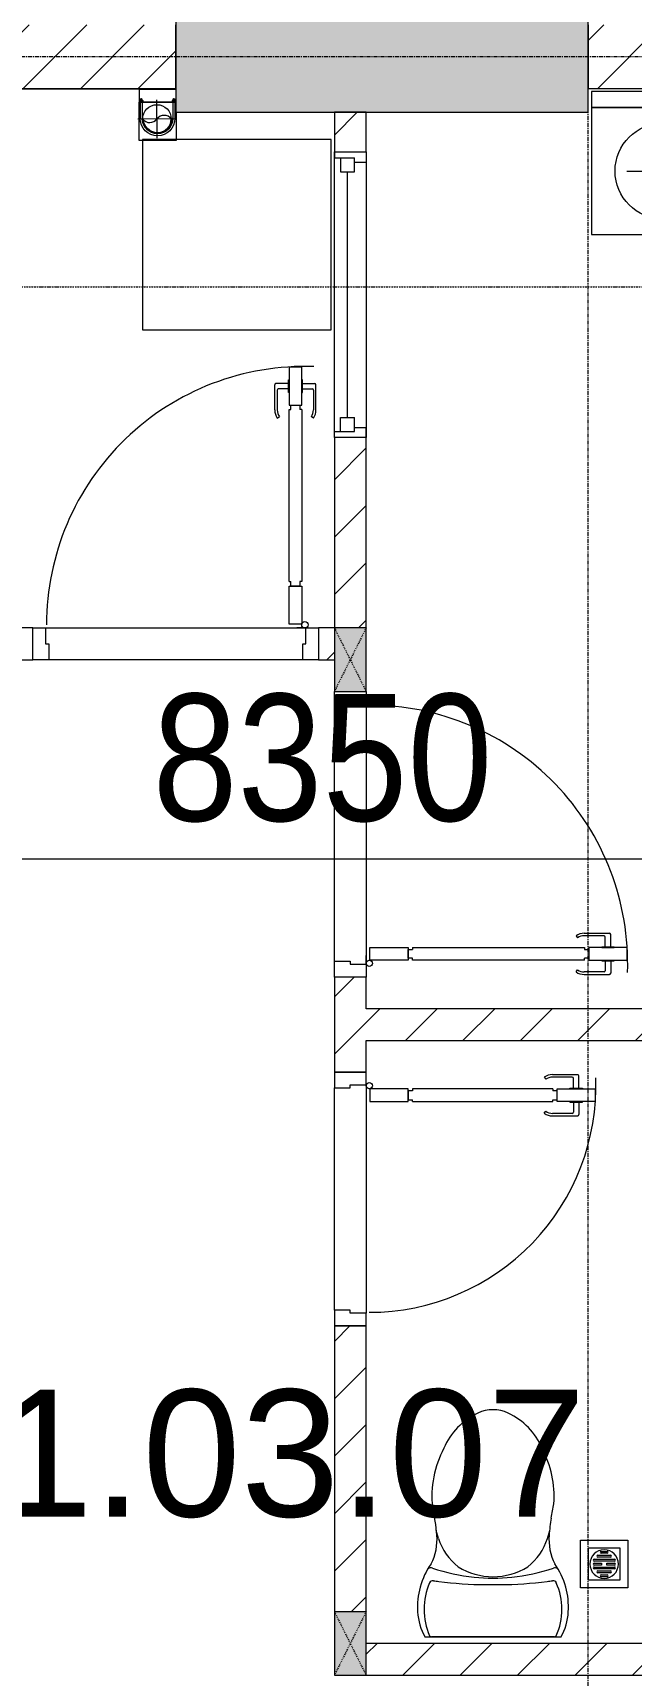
# Model space of a CAD drawing. Header units: millimetres. Extents: x 1591 to 240306, y -15958 to 82755.
# Drawn here: x 48104 to 49989, y 64837 to 70012 of the extents above; entities that cross this region are included whole.
import ezdxf

# ---------------------------------------------------------------- set-up
doc = ezdxf.new("R2010")
doc.units = ezdxf.units.MM
for name, pattern in [('Dash', [6, 3, -3]), ('Dash Dot 3_16_', [7.9375, 4.7625, -1.5875, 0, -1.5875]), ('Grid Line', [22.225, 12.7, -3.175, 3.175, -3.175]), ('IMPORT-CENTER _2_', [40.64, 25.4, -5.08, 5.08, -5.08])]:
    doc.linetypes.add(name, pattern=pattern)
for name, color, linetype, lineweight in [('0-1', 7, 'Continuous', 5), ('A-ANNO-DIMS', 211, 'Continuous', 9), ('A-ANNO-DIMS-160', 211, 'Continuous', 9), ('A-AREA-IDEN', 2, 'Continuous', 9), ('A-DETL-GENF-1', 9, 'Continuous', 9), ('A-DOOR-1', 254, 'Continuous', 9), ('A-DOOR-2', 9, 'Continuous', 9), ('A-FLOR-1', 250, 'Continuous', 9), ('A-FLOR-2', 9, 'Continuous', 9), ('A-GLAZ-1', 254, 'Continuous', 9), ('A-GLAZ-2', 9, 'Continuous', 9), ('A-WALL-1', 253, 'Continuous', 18), ('A-WALL-2', 9, 'Continuous', 9), ('A-WALL-3', 113, 'Continuous', 18), ('A-WALL-PATT-1', 10, 'Continuous', 9), ('A-WALL-PATT-2', 111, 'Continuous', 9), ('G-ANNO-SYMB-1', 111, 'Dash Dot 3_16_', 18), ('G-IMPT-1', 254, 'Continuous', 9), ('G-IMPT-2', 8, 'IMPORT-CENTER _2_', 9), ('G-IMPT-3', 8, 'Continuous', 9), ('I-FURN-1', 254, 'Continuous', 9), ('M-EQPM', 50, 'Continuous', 9), ('M-EQPM-1', 254, 'Continuous', 9), ('P-SANR-FIXT-1', 254, 'Continuous', 9), ('S-COLS', 52, 'Continuous', 9), ('S-COLS-1', 52, 'Continuous', 5), ('S-COLS-2', 7, 'Continuous', 18), ('S-COLS-3', 254, 'Continuous', 9), ('S-COLS-4', 253, 'Continuous', 18), ('S-COLS-HDLN-1', 9, 'Dash', 9), ('S-GRID-1', 1, 'Grid Line', 9)]:
    doc.layers.add(name, color=color, linetype=linetype, lineweight=lineweight)
doc.styles.add('Arial_6', font='arial_0.ttf', dxfattribs={"height": 400})
doc.styles.add('UTM Avo', font='UTM Avo.ttf', dxfattribs={"width": 0.9, "height": 400})
doc.dimstyles.new('1_Dim_chi_tiet_2_5_1', dxfattribs={"dimscale": 304.8, "dimtxt": 399.720379, "dimasz": 0.629921, "dimexe": 0.524934, "dimexo": 0.0625, "dimgap": 0.052493, "dimtad": 1, "dimdec": 0, "dimrnd": 5, "dimzin": 0, "dimdsep": 46, "dimtxsty": 'UTM Avo', "dimblk1": 'OBLIQUE', "dimblk2": 'OBLIQUE', "dimsah": 1, "dimcen": 0.09, "dimdle": 0.524934, "dimazin": 0, "dimtfac": 1, "dimtdec": 4, "dimtix": 1, "dimtmove": 0, "dimatfit": 3, "dimfxl": 1.049869, "dimfxlon": 1, "dimtvp": 1, "dimtolj": 1, "dimtzin": 0, "dimarcsym": 2})
pattern_1 = [(45, (0, 0), (-90.50967, 90.50967), [])]
pattern_2 = [(45, (11001.35, 0), (-90.50967, 90.50967), [])]

# ---------------------------------------------------------------- blocks, each defined once
blk = doc.blocks.new('NCV_TKTC_KET CAU_rvt-1-TKCS_MB TẦNG 3-4')
at = {"layer": 'S-COLS-1'}
blk.add_hatch(color=256, dxfattribs=at).paths.add_polyline_path([(38852.6, 69761.9), (38852.6, 70111.9), (37552.6, 70111.9), (37552.6, 69761.9), (38382.5, 69761.9)])
at = {"layer": 'A-FLOR-1'}
blk.add_line((36352.6, 69835.3), (37552.6, 69835.3), dxfattribs=at)
at = {"layer": 'S-COLS-2'}
for p, q in [((37552.6, 70111.9), (37552.6, 69761.9)), ((38852.6, 69761.9), (38852.6, 70111.9)), ((37552.6, 69761.9), (38852.6, 69761.9))]:
    blk.add_line(p, q, dxfattribs=at)
blk = doc.blocks.new('DOOR_CW_01 CANH MO-PANEL KINH - DIW_01-900x2200-CỬA GỖ VÂN LAMINATE-V156-TKCS_MB TẦNG 3-4')
at = {"layer": 'A-DETL-GENF-1'}
for p, q in [((-397, -182), (-397, -62)), ((-397, -62), (-357, -62)), ((-357, -62), (-357, -182)), ((-357, -182), (-397, -182)), ((-397, -196), (-391, -196)), ((-397, -738), (-397, -196)), ((-391, -196), (-391, -182)), ((-391, -182), (-363, -182)), ((-363, -182), (-363, -196)), ((-357, -196), (-363, -196)), ((-357, -196), (-357, -738)), ((-433.9, -711.2), (-427.3, -715.8)), ((-320.1, -711.2), (-326.7, -715.8)), ((-442, -737), (-442, -816.5)), ((-434, -799.5), (-434, -737)), ((-397, -738), (-391, -738)), ((-357, -752), (-397, -752)), ((-397, -752), (-397, -872)), ((-391, -752), (-391, -738)), ((-363, -752), (-391, -752)), ((-357, -738), (-363, -738)), ((-363, -738), (-363, -752)), ((-357, -872), (-357, -752)), ((-320, -799.5), (-320, -737)), ((-312, -737), (-312, -816.5)), ((-399, -820.5), (-438, -820.5)), ((-399, -803.5), (-430, -803.5)), ((-399, -792.2), (-399, -831.8)), ((-397, -792.2), (-399, -792.2)), ((-397, -792.2), (-397, -831.8)), ((-357, -792.2), (-357, -831.8)), ((-357, -792.2), (-355, -792.2)), ((-355, -792.2), (-355, -831.8)), ((-355, -803.5), (-324, -803.5)), ((-355, -820.5), (-316, -820.5)), ((-399, -831.8), (-397, -831.8)), ((-397, -872), (-357, -872)), ((-355, -831.8), (-357, -831.8))]:
    blk.add_line(p, q, dxfattribs=at)
blk.add_circle((-407, -60), 10, dxfattribs=at)
for centre, radius, start, end in [((-407, -60), 814, 268, 0), ((-397, -737), 45, 145, 180), ((-397, -737), 37, 145, 180), ((-357, -737), 37, 0, 35), ((-357, -737), 45, 360, 35), ((-438, -816.5), 4, 180, 270), ((-430, -799.5), 4, 180, 270), ((-324, -799.5), 4, 270, 0), ((-316, -816.5), 4, 270, 0)]:
    blk.add_arc(centre, radius, start, end, dxfattribs=at)
at = {"layer": 'A-DOOR-2'}
for p, q in [((-450, -50), (-450, 50)), ((-450, 50), (-400, 50)), ((-400, 50), (-400, 0)), ((400, 0), (400, 50)), ((400, 50), (450, 50)), ((-410, -50), (-450, -50)), ((-410, 0), (-410, -50)), ((-400, 0), (-410, 0)), ((-407, -50), (-382, -50)), ((410, 0), (400, 0)), ((410, -50), (410, 0)), ((450, -50), (410, -50))]:
    blk.add_line(p, q, dxfattribs=at)
blk = doc.blocks.new('DOOR_CW_01 CANH MO-PANEL KINH - DIG_02-800x2200-CỬA NHÔM KÍNH-V105-TKCS_MB TẦNG 3-4')
at = {"layer": 'A-DETL-GENF-1'}
for p, q in [((-349, 731.8), (-347, 731.8)), ((-349, 692.2), (-349, 731.8)), ((-347, 772), (-307, 772)), ((-347, 652), (-347, 772)), ((-347, 692.2), (-347, 731.8)), ((-307, 772), (-307, 652)), ((-307, 692.2), (-307, 731.8)), ((-305, 731.8), (-307, 731.8)), ((-305, 692.2), (-305, 731.8)), ((-392, 637), (-392, 716.5)), ((-349, 720.5), (-388, 720.5)), ((-384, 699.5), (-384, 637)), ((-349, 703.5), (-380, 703.5)), ((-347, 692.2), (-349, 692.2)), ((-307, 692.2), (-305, 692.2)), ((-305, 720.5), (-266, 720.5)), ((-305, 703.5), (-274, 703.5)), ((-270, 699.5), (-270, 637)), ((-262, 637), (-262, 716.5)), ((-307, 652), (-347, 652)), ((-347, 638), (-341, 638)), ((-347, 638), (-347, 196)), ((-313, 652), (-341, 652)), ((-341, 652), (-341, 638)), ((-313, 638), (-313, 652)), ((-307, 638), (-313, 638)), ((-307, 196), (-307, 638)), ((-383.9, 611.2), (-377.3, 615.8)), ((-270.1, 611.2), (-276.7, 615.8)), ((-347, 196), (-341, 196)), ((-307, 182), (-347, 182)), ((-347, 182), (-347, 62)), ((-341, 196), (-341, 182)), ((-341, 182), (-313, 182)), ((-307, 196), (-313, 196)), ((-313, 182), (-313, 196)), ((-307, 62), (-307, 182)), ((-347, 62), (-307, 62))]:
    blk.add_line(p, q, dxfattribs=at)
blk.add_circle((-357, 60), 10, dxfattribs=at)
for centre, radius, start, end in [((-357, 60), 714, 360, 92), ((-388, 716.5), 4, 90, 180), ((-380, 699.5), 4, 90, 180), ((-274, 699.5), 4, 0, 90), ((-266, 716.5), 4, 0, 90), ((-347, 637), 45, 180, 215), ((-347, 637), 37, 180, 215), ((-307, 637), 37, 325, 0), ((-307, 637), 45, 325, 0)]:
    blk.add_arc(centre, radius, start, end, dxfattribs=at)
at = {"layer": 'A-DOOR-2'}
for p, q in [((-360, 50), (-400, 50)), ((-400, 50), (-400, -50)), ((-360, 0), (-360, 50)), ((-350, 0), (-360, 0)), ((-357, 50), (-332, 50)), ((-350, -50), (-350, 0)), ((360, 0), (350, 0)), ((350, 0), (350, -50)), ((400, 50), (360, 50)), ((360, 50), (360, 0)), ((400, -50), (400, 50)), ((-400, -50), (-350, -50)), ((350, -50), (400, -50))]:
    blk.add_line(p, q, dxfattribs=at)
blk = doc.blocks.new('M_Fixed - 900 x 1400-901190-TKCS_MB TẦNG 3-4')
at = {"layer": 'A-GLAZ-2'}
for p, q in [((-450, 63), (-431, 63)), ((-431, 63), (-431, 0)), ((431, 63), (431, 0)), ((448.9, 63), (431, 63)), ((-431, 44), (-387, 44)), ((-387, 44), (-387, 0)), ((-387, 22), (387, 22)), ((387, 44), (387, 0)), ((431, 44), (387, 44)), ((-450, -37), (-418, -37)), ((-431, 0), (-387, 0)), ((-418, 0), (-418, -37)), ((387, 0), (431, 0)), ((418, 0), (418, -37)), ((450, -37), (418, -37))]:
    blk.add_line(p, q, dxfattribs=at)
blk = doc.blocks.new('TOILET - TOILET-400871-TKCS_MB TẦNG 3-4')
at = {"layer": 'P-SANR-FIXT-1'}
for p, q in [((-171.7, 330.3), (-178.6, 355.5)), ((171.7, 330.3), (178.6, 355.5)), ((214.2, 19), (-214.2, 19)), ((194, 19.9), (-194, 19.9))]:
    blk.add_line(p, q, dxfattribs=at)
for centre, radius, start, end in [((45.1, 528.6), 217.6, 115.2282, 156.7784), ((0, 624.4), 111.7, 64.7718, 115.2282), ((-45.1, 528.6), 217.6, 23.2216, 64.7718), ((137.1, 461.2), 329.8, 152.3122, 185.6513), ((-137.1, 461.2), 329.8, 356.3165, 27.6878), ((-719.2, 297.5), 544.3, 4.5441, 13.9464), ((-1948.3, 805.1), 2171.2, 349.1051, 350.319), ((719.2, 297.5), 544.3, 169.7121, 175.4559), ((-343.5, 327.4), 167.3, 332.62, 4.5441), ((-0.4, 384), 179.5, 197.4036, 232.5964), ((0.4, 384), 179.5, 307.4036, 342.5964), ((343.5, 327.4), 167.3, 175.4559, 207.38), ((-4, 115.7), 233.6, 144.7853, 164.7039), ((-195, 224.1), 13.8, 71.0073, 129.3276), ((0.6, 792.1), 586.9, 251.0073, 264.1678), ((0, 416), 206.1, 237.9268, 270), ((0, 786.7), 581.5, 264.1678, 275.8322), ((0, 416), 206.1, 270, 302.0732), ((-0.6, 792.1), 586.9, 275.8322, 288.9927), ((195, 224.1), 13.8, 50.6724, 108.9927), ((4, 115.7), 233.6, 15.2961, 35.2147), ((1.9, 114.1), 239.7, 164.7039, 183.5487), ((-9.8, 107.2), 207.3, 156.2862, 203.7138), ((-189.1, 185.5), 11.7, 82.4212, 154.5895), ((178.9, 2951.3), 2778.4, 262.4212, 262.7649), ((-14.3, 1400.4), 1215.6, 262.593, 269.6026), ((0, 3462.8), 3278, 269.6026, 270.3974), ((14.3, 1400.4), 1215.6, 270.3974, 277.407), ((-178.9, 2951.3), 2778.4, 277.2351, 277.5788), ((189.1, 185.5), 11.7, 25.4105, 97.5788), ((9.8, 107.2), 207.3, 336.2862, 23.7138), ((-1.9, 114.1), 239.7, 356.4513, 15.2961), ((-46.1, 111.1), 191.6, 183.5487, 208.7191), ((46.1, 111.1), 191.6, 331.2809, 356.4513), ((-193.7, 26.4), 6.48, 203.7138, 267.6832), ((193.7, 26.4), 6.48, 272.3168, 336.2862)]:
    blk.add_arc(centre, radius, start, end, dxfattribs=at)
blk = doc.blocks.new('MAY GIAT - MAY GIAT_dwg-348053-TKCS_MB TẦNG 3-4')
at = {"layer": 'G-IMPT-1', "flags": 128}
blk.add_lwpolyline([(5, 596.6), (5, 2.3), (605, 2.3), (605, 596.6)], close=True, dxfattribs=at)
blk = doc.blocks.new('MAY GIAT - MAY GIAT-348233-TKCS_MB TẦNG 3-4')
at = {"layer": 'I-FURN-1'}
for p, q in [((5, 596.6), (5, 2.3)), ((605, 596.6), (5, 596.6)), ((605, 2.3), (605, 596.6)), ((5, 2.3), (605, 2.3))]:
    blk.add_line(p, q, dxfattribs=at)
blk.add_blockref('MAY GIAT - MAY GIAT_dwg-348053-TKCS_MB TẦNG 3-4', (0, 0))
blk = doc.blocks.new('THU NUOC - THU NUOC-455054-TKCS_MB TẦNG 3-4')
at = {"layer": 'M-EQPM-1'}
for p, q in [((-66.3, -70.6), (-66.3, 79.4)), ((-66.3, 79.4), (83.7, 79.4)), ((58.7, 54.4), (-41.3, 54.4)), ((-41.3, 54.4), (-41.3, -45.6)), ((58.7, -45.6), (58.7, 54.4)), ((83.7, 79.4), (83.7, -70.6)), ((-23.3, 19.6), (40.9, 19.6)), ((40.9, 13.6), (-23.3, 13.6)), ((-23.3, 7.2), (0.7, 7.2)), ((0.7, 1.2), (-23.3, 1.2)), ((-11, 32.1), (28.5, 32.1)), ((28.5, 26.1), (-11, 26.1)), ((-1.1, 44.5), (18.5, 44.5)), ((18.5, 38.5), (-1.1, 38.5)), ((0.7, 7.2), (0.7, 1.2)), ((16.7, 1.2), (16.7, 7.2)), ((16.7, 7.2), (40.9, 7.2)), ((40.9, 1.2), (16.7, 1.2)), ((-41.3, -45.6), (58.7, -45.6)), ((-23.3, -4.8), (40.9, -4.8)), ((40.9, -10.8), (-23.3, -10.8)), ((-11, -17.3), (28.5, -17.3)), ((28.5, -23.3), (-11, -23.3)), ((-1.1, -29.6), (18.5, -29.6)), ((18.5, -35.6), (-1.1, -35.6)), ((83.7, -70.6), (-66.3, -70.6))]:
    blk.add_line(p, q, dxfattribs=at)
for centre, radius, start, end in [((8.7, 4.4), 45, 0, 180), ((8.7, 4.4), 45, 360, 180), ((8.7, 4.4), 45, 180, 0), ((8.7, 4.4), 45, 180, 360), ((-23.3, 16.6), 3, 90, 270), ((-23.3, 4.2), 3, 90, 270), ((-11, 29.1), 3, 90, 270), ((-1.1, 41.5), 3, 90, 270), ((18.5, 41.5), 3, 270, 90), ((28.5, 29.1), 3, 270, 90), ((40.9, 16.6), 3, 270, 90), ((40.9, 4.2), 3, 270, 90), ((-23.3, -7.8), 3, 90, 270), ((-11, -20.3), 3, 90, 270), ((-1.1, -32.6), 3, 90, 270), ((18.5, -32.6), 3, 270, 90), ((28.5, -20.3), 3, 270, 90), ((40.9, -7.8), 3, 270, 90)]:
    blk.add_arc(centre, radius, start, end, dxfattribs=at)
blk = doc.blocks.new('G1_SOF - BO TRU - 100x200-745959-TKCS_MB TẦNG 3-4')
at = {"layer": 'S-COLS'}
blk.add_hatch(color=256, dxfattribs=at).paths.add_polyline_path([(-50, 100), (-50, -100), (50, -100), (50, 100)])
at = {"layer": 'S-COLS-4'}
for p, q in [((50, 100), (-50, 100)), ((-50, 100), (-50, -100)), ((50, -100), (50, 100)), ((-50, -100), (50, -100))]:
    blk.add_line(p, q, dxfattribs=at)
at = {"layer": 'S-COLS-HDLN-1'}
for p, q in [((50, 100), (-50, -100)), ((-50, 100), (50, -100))]:
    blk.add_line(p, q, dxfattribs=at)
blk = doc.blocks.new('DOOR_CW_01 CANH MO-PANEL KINH - DIG_01-900x2200-CỬA NHÔM KÍNH-901215-TKCS_MB TẦNG 3-4')
at = {"layer": 'A-DETL-GENF-1'}
for p, q in [((-397, -182), (-397, -62)), ((-397, -62), (-357, -62)), ((-357, -62), (-357, -182)), ((-357, -182), (-397, -182)), ((-397, -196), (-391, -196)), ((-397, -738), (-397, -196)), ((-391, -196), (-391, -182)), ((-391, -182), (-363, -182)), ((-363, -182), (-363, -196)), ((-357, -196), (-363, -196)), ((-357, -196), (-357, -738)), ((-433.9, -711.2), (-427.3, -715.8)), ((-320.1, -711.2), (-326.7, -715.8)), ((-442, -737), (-442, -816.5)), ((-434, -799.5), (-434, -737)), ((-397, -738), (-391, -738)), ((-357, -752), (-397, -752)), ((-397, -752), (-397, -872)), ((-391, -752), (-391, -738)), ((-363, -752), (-391, -752)), ((-357, -738), (-363, -738)), ((-363, -738), (-363, -752)), ((-357, -872), (-357, -752)), ((-320, -799.5), (-320, -737)), ((-312, -737), (-312, -816.5)), ((-399, -820.5), (-438, -820.5)), ((-399, -803.5), (-430, -803.5)), ((-399, -792.2), (-399, -831.8)), ((-397, -792.2), (-399, -792.2)), ((-397, -792.2), (-397, -831.8)), ((-357, -792.2), (-357, -831.8)), ((-357, -792.2), (-355, -792.2)), ((-355, -792.2), (-355, -831.8)), ((-355, -803.5), (-324, -803.5)), ((-355, -820.5), (-316, -820.5)), ((-399, -831.8), (-397, -831.8)), ((-397, -872), (-357, -872)), ((-355, -831.8), (-357, -831.8))]:
    blk.add_line(p, q, dxfattribs=at)
blk.add_circle((-407, -60), 10, dxfattribs=at)
for centre, radius, start, end in [((-407, -60), 814, 268, 0), ((-397, -737), 45, 145, 180), ((-397, -737), 37, 145, 180), ((-357, -737), 37, 0, 35), ((-357, -737), 45, 360, 35), ((-438, -816.5), 4, 180, 270), ((-430, -799.5), 4, 180, 270), ((-324, -799.5), 4, 270, 0), ((-316, -816.5), 4, 270, 0)]:
    blk.add_arc(centre, radius, start, end, dxfattribs=at)
at = {"layer": 'A-DOOR-2'}
for p, q in [((-450, -50), (-450, 50)), ((-450, 50), (-400, 50)), ((-400, 50), (-400, 0)), ((400, 0), (400, 50)), ((400, 50), (450, 50)), ((450, 50), (450, -50)), ((-410, -50), (-450, -50)), ((-410, 0), (-410, -50)), ((-400, 0), (-410, 0)), ((-407, -50), (-382, -50)), ((410, 0), (400, 0)), ((410, -50), (410, 0)), ((450, -50), (410, -50))]:
    blk.add_line(p, q, dxfattribs=at)
blk = doc.blocks.new('GIUONG NGU-2TAB-1600x2000 - GIUONG NGU-2TAB-1600x2000-885815-TKCS_MB TẦNG 3-4')
at = {"layer": 'I-FURN-1'}
for p, q in [((458.5, 0), (8.5, 0)), ((8.5, 0), (8.5, -50)), ((458.5, -50), (458.5, 0)), ((2108.2, 0), (458.5, 0)), ((458.5, 0), (458.5, -50)), ((458.5, 0), (2108.2, 0)), ((2108.2, -50), (2108.2, 0)), ((458.5, -50), (8.5, -50)), ((8.5, -50), (8.5, -450.3)), ((8.5, -50), (458.5, -50)), ((458.5, -50), (8.5, -50)), ((8.5, -50), (8.5, -450.3)), ((458.5, -450.3), (458.5, -50)), ((2108.2, -50), (458.5, -50)), ((458.5, -50), (458.5, -1938.9)), ((458.5, -50), (2108.2, -50)), ((458.5, -1938.9), (458.5, -50)), ((458.5, -450.3), (458.5, -50)), ((458.5, -50), (2108.2, -50)), ((2558.2, 0), (2108.2, 0)), ((2108.2, 0), (2108.2, -50)), ((2558.2, -50), (2108.2, -50)), ((2108.2, -50), (2108.2, -450.3)), ((2108.2, -1938.9), (2108.2, -50)), ((2108.2, -50), (2558.2, -50)), ((2108.2, -50), (2558.2, -50)), ((2108.2, -450.3), (2108.2, -50)), ((2108.2, -50), (2108.2, -1938.9)), ((2558.2, -50), (2558.2, 0)), ((2558.2, -450.3), (2558.2, -50)), ((2558.2, -50), (2558.2, -450.3)), ((233.5, -86.8), (233.5, -413.5)), ((508.5, -100), (2058.2, -100)), ((508.5, -1938.9), (508.5, -100)), ((2058.2, -100), (2058.2, -1938.9)), ((2333.2, -86.8), (2333.2, -413.5)), ((120.2, -250.2), (346.8, -250.2)), ((2446.5, -250.2), (2219.8, -250.2)), ((8.5, -450.3), (458.5, -450.3)), ((8.5, -450.3), (458.5, -450.3)), ((2108.2, -450.3), (2558.2, -450.3)), ((2558.2, -450.3), (2108.2, -450.3)), ((1997.1, -2000), (569.6, -2000)), ((569.6, -2050), (1997.1, -2050)), ((1997.1, -2050), (569.6, -2050))]:
    blk.add_line(p, q, dxfattribs=at)
for centre in [(233.5, -250.2), (2333.2, -250.2)]:
    blk.add_circle(centre, 150.7, dxfattribs=at)
for centre, radius, start, end in [((569.6, -1938.9), 111.1, 180, 270), ((569.6, -1938.9), 111.1, 180, 270), ((569.6, -1938.9), 61.1, 180, 270), ((1997.1, -1938.9), 111.1, 270, 360), ((1997.1, -1938.9), 61.1, 270, 0), ((1997.1, -1938.9), 111.1, 270, 0)]:
    blk.add_arc(centre, radius, start, end, dxfattribs=at)
blk = doc.blocks.new('NCV_TKTC_TANG 3 - 4_rvt-2-TKCS_MB TẦNG 3-4')
at = {"layer": 'A-WALL-PATT-1'}
h = blk.add_hatch(dxfattribs=at)
h.set_pattern_fill('FP_1', color=256, style=0, pattern_type=2)
h.set_pattern_definition(pattern_1)
h.paths.add_polyline_path([(38152.6, 65036.9), (38152.6, 65937.3), (38052.6, 65937.3), (38052.6, 65036.9), (38142.6, 65036.9)])
h.paths.add_polyline_path([(38152.6, 66737.3), (38152.6, 67036.9), (38052.6, 67036.9), (38052.6, 66737.3)])
h.paths.add_polyline_path([(38052.6, 68136.9), (38152.6, 68136.9), (38152.6, 68736.9), (38052.6, 68736.9)])
h.paths.add_polyline_path([(38052.6, 69636.9), (38152.6, 69636.9), (38152.6, 69761.9), (38052.6, 69761.9)])
h = blk.add_hatch(dxfattribs=at)
h.set_pattern_fill('FP_1', color=256, style=0, pattern_type=2)
h.set_pattern_definition(pattern_1)
h.paths.add_polyline_path([(38052.6, 68036.9), (38052.6, 68136.9), (38002.6, 68136.9), (38002.6, 68036.9)])
h.paths.add_polyline_path([(37052.6, 68036.9), (37102.6, 68036.9), (37102.6, 68136.9), (37052.6, 68136.2), (37052.6, 68060.7)])
h = blk.add_hatch(dxfattribs=at)
h.set_pattern_fill('FP_1', color=256, style=0, pattern_type=2)
h.set_pattern_definition(pattern_1)
h.paths.add_polyline_path([(38152.6, 66836.9), (40052.6, 66836.9), (40052.6, 66936.9), (38152.6, 66936.9)])
h = blk.add_hatch(dxfattribs=at)
h.set_pattern_fill('FP_1', color=256, style=0, pattern_type=2)
h.set_pattern_definition(pattern_1)
h.paths.add_polyline_path([(41852.6, 64836.9), (41852.6, 64936.9), (40052.6, 64936.9), (40052.6, 64836.9), (41606.5, 64836.9)])
h.paths.add_polyline_path([(39952.6, 64836.9), (39952.6, 64936.9), (38152.6, 64936.9), (38152.6, 64836.9), (38382.5, 64836.9)])
at = {"layer": 'A-FLOR-2'}
for p, q in [((37952.6, 68036.9), (37152.6, 68036.9)), ((38052.6, 67086.9), (38052.6, 67886.9)), ((38152.6, 67896.9), (38152.6, 67076.9)), ((38052.6, 65987.3), (38052.6, 66687.3))]:
    blk.add_line(p, q, dxfattribs=at)
at = {"layer": 'A-WALL-1'}
for p, q in [((38152.6, 69761.9), (38052.6, 69761.9)), ((38052.6, 69761.9), (38052.6, 69636.9)), ((38152.6, 69636.9), (38152.6, 69761.9)), ((38052.6, 69636.9), (38152.6, 69636.9)), ((38152.6, 68736.9), (38052.6, 68736.9)), ((38052.6, 68736.9), (38052.6, 68136.9)), ((38152.6, 68136.9), (38152.6, 68736.9)), ((37102.6, 68136.9), (37052.6, 68136.9)), ((37102.6, 68036.9), (37102.6, 68136.9)), ((38052.6, 68136.9), (38002.6, 68136.9)), ((38002.6, 68136.9), (38002.6, 68036.9)), ((37052.6, 68036.9), (37102.6, 68036.9)), ((38002.6, 68036.9), (38052.6, 68036.9)), ((38152.6, 67036.9), (38052.6, 67036.9)), ((38052.6, 67036.9), (38052.6, 66737.3)), ((38152.6, 66936.9), (38152.6, 67036.9)), ((40052.6, 66936.9), (38152.6, 66936.9)), ((38152.6, 66737.3), (38152.6, 66836.9)), ((38152.6, 66836.9), (39952.6, 66836.9)), ((38052.6, 66737.3), (38152.6, 66737.3)), ((38152.6, 65937.3), (38052.6, 65937.3)), ((38052.6, 65937.3), (38052.6, 65036.9)), ((38152.6, 65036.9), (38152.6, 65937.3)), ((39952.6, 64936.9), (38152.6, 64936.9)), ((38152.6, 64836.9), (39952.6, 64836.9))]:
    blk.add_line(p, q, dxfattribs=at)
at = {"layer": 'A-WALL-2'}
for p, q in [((38052.6, 68736.9), (38052.6, 69636.9)), ((38152.6, 69636.9), (38152.6, 68736.9)), ((37142.6, 68136.9), (37962.6, 68136.9)), ((37952.6, 68036.9), (37152.6, 68036.9)), ((38052.6, 67086.9), (38052.6, 67886.9)), ((38152.6, 67896.9), (38152.6, 67076.9)), ((38052.6, 65987.3), (38052.6, 66687.3)), ((38152.6, 66697.3), (38152.6, 65977.3))]:
    blk.add_line(p, q, dxfattribs=at)
at = {"layer": 'A-DOOR-1'}
for name, p, rotation in [('DOOR_CW_01 CANH MO-PANEL KINH - DIG_01-900x2200-CỬA NHÔM KÍNH-901215-TKCS_MB TẦNG 3-4', (37552.6, 68086.9), 180), ('DOOR_CW_01 CANH MO-PANEL KINH - DIW_01-900x2200-CỬA GỖ VÂN LAMINATE-V156-TKCS_MB TẦNG 3-4', (38102.6, 67486.9), 89.99999999999915), ('DOOR_CW_01 CANH MO-PANEL KINH - DIG_02-800x2200-CỬA NHÔM KÍNH-V105-TKCS_MB TẦNG 3-4', (38102.6, 66337.3), 269.9999999999992)]:
    blk.add_blockref(name, p, dxfattribs=dict(at, rotation=rotation))
at = {"layer": 'A-GLAZ-1', "rotation": 89.99999999999915}
blk.add_blockref('M_Fixed - 900 x 1400-901190-TKCS_MB TẦNG 3-4', (38115.6, 69186.9), dxfattribs=at)
at = {"layer": 'I-FURN-1'}
blk.add_blockref('GIUONG NGU-2TAB-1600x2000 - GIUONG NGU-2TAB-1600x2000-885815-TKCS_MB TẦNG 3-4', (38854.1, 69826.9), dxfattribs=at)
at = {"layer": 'I-FURN-1', "rotation": 89.99999999999915}
blk.add_blockref('MAY GIAT - MAY GIAT-348233-TKCS_MB TẦNG 3-4', (38044.8, 69071.5), dxfattribs=at)
at = {"layer": 'M-EQPM-1'}
blk.add_blockref('THU NUOC - THU NUOC-455054-TKCS_MB TẦNG 3-4', (38893.8, 65182.5), dxfattribs=at)
at = {"layer": 'P-SANR-FIXT-1'}
blk.add_blockref('TOILET - TOILET-400871-TKCS_MB TẦNG 3-4', (38552.2, 64937.3), dxfattribs=at)
at = {"layer": 'S-COLS-3'}
for p in [(38102.6, 68036.9), (38102.6, 64936.9)]:
    blk.add_blockref('G1_SOF - BO TRU - 100x200-745959-TKCS_MB TẦNG 3-4', p, dxfattribs=at)
blk = doc.blocks.new('TKTC_XREF_251221_MB TANG 2-7 - TKTC_XREF_260130_MB TANG 2-5_dwg_$cc-4746798-TKCS_MB TẦNG 3-4')
at = {"layer": 'G-IMPT-2'}
for p, q in [((0, -0.673), (0, 0.673)), ((-0.673, 0), (0.673, 0))]:
    blk.add_line(p, q, dxfattribs=at)
at = {"layer": 'M-EQPM'}
blk.add_circle((0, 0), 0.5, dxfattribs=at)
for centre, radius, start, end in [((0, 0), 0.5, 90, 270), ((0.188, 0.25), 0.313, 126.8699, 233.1301), ((-0.188, -0.25), 0.313, 306.8699, 53.1301)]:
    blk.add_arc(centre, radius, start, end, dxfattribs=at)
blk = doc.blocks.new('TKTC_XREF_251221_MB TANG 2-7 - TKTC_XREF_260130_MB TANG 2-5_dwg_CUM U_DN100-V85-TKCS_MB TẦNG 3-4')
at = {"layer": 'G-IMPT-3'}
blk.add_hatch(color=256, dxfattribs=at).paths.add_polyline_path([(61, 0), (58.9, -15.8), (52.8, -30.5), (43.1, -43.1), (30.5, -52.8), (15.8, -58.9), (0, -61), (0, -57), (14.8, -55.1), (28.5, -49.4), (40.3, -40.3), (49.4, -28.5), (55.1, -14.8), (57, 0), (55.1, 14.8), (49.4, 28.5), (40.3, 40.3), (28.5, 49.4), (14.8, 55.1), (0, 57), (0, 61), (15.8, 58.9), (30.5, 52.8), (43.1, 43.1), (52.8, 30.5), (58.9, 15.8)])
for p, q in [((-79.1, 66.6), (-79.1, 63.4)), ((-76.6, 66.6), (-76.6, 63.4)), ((-74.6, 66.6), (-74.6, 63.4)), ((-72.7, 69.3), (-72.7, 60.7)), ((-66.9, 67.9), (-71.7, 67.9)), ((-65, 69), (0, 69)), ((-66.9, 62.1), (-71.7, 62.1)), ((-79.1, -63.4), (-79.1, -66.6)), ((-76.6, -63.4), (-76.6, -66.6)), ((-74.6, -63.4), (-74.6, -66.6)), ((-72.7, -60.7), (-72.7, -69.3)), ((-66.9, -62.1), (-71.7, -62.1)), ((-66.9, -67.9), (-71.7, -67.9)), ((-66.9, -72.7), (-66.9, -70.8)), ((-65, -69), (0, -69))]:
    blk.add_line(p, q, dxfattribs=at)
at = {"layer": 'G-IMPT-3', "flags": 128}
for points in [[(-72.7, 67.6), (-78.1, 67.6), (-78.1, 62.4), (-72.7, 62.4)], [(-71.7, 59.2), (-66.9, 59.2), (-66.9, 70.8), (-71.7, 70.8)], [(-66.9, 70.8), (-66.9, 72.7), (-65, 72.7), (-65, 57.3), (-66.9, 57.3), (-66.9, 59.2)], [(-65, 61), (0, 61), (0, 57)], [(-72.7, -62.4), (-78.1, -62.4), (-78.1, -67.6), (-72.7, -67.6)], [(-71.7, -70.8), (-66.9, -70.8), (-66.9, -59.2), (-71.7, -59.2)], [(-66.9, -59.2), (-66.9, -57.3), (-65, -57.3), (-65, -72.3)], [(-65, -61), (0, -61), (0, -57)]]:
    blk.add_lwpolyline(points, dxfattribs=at)
at = {"layer": 'G-IMPT-3'}
for centre, radius, start, end in [((-78.1, 66.6), 0.96, 90, 180), ((-71.1, 69.3), 1.56, 112.61986, 247.38014), ((-67.9, 65), 4.8, 143.1301, 216.8699), ((0, 0), 69, 270, 90), ((-78.1, 63.4), 0.96, 180, 270), ((-71.1, 60.7), 1.56, 112.61986, 247.38014), ((0, 0), 61, 270, 90), ((0, 0), 57, 270, 90), ((-78.1, -63.4), 0.96, 90, 180), ((-71.1, -60.7), 1.56, 112.61986, 247.38014), ((-67.9, -65), 4.8, 143.1301, 216.8699), ((-78.1, -66.6), 0.96, 180, 270), ((-71.1, -69.3), 1.56, 112.61986, 247.38014)]:
    blk.add_arc(centre, radius, start, end, dxfattribs=at)
blk = doc.blocks.new('TKTC_XREF_251221_MB TANG 2-7 - TKTC_XREF_251221_MB TANG 2-7-2039446-TKCS_MB TẦNG 3-4')
at = {"layer": 'M-EQPM'}
for p, q in [((3785.3, 52596.7), (3785.3, 52556.8)), ((3900, 52596.7), (3785.3, 52596.7)), ((3783.5, 52556.8), (3783.5, 52436.8)), ((3785.3, 52556.8), (3900, 52556.8)), ((3900, 52556.8), (3785.3, 52556.8)), ((3903.1, 52436.8), (3903.1, 52525)), ((3783.5, 52436.8), (3903.1, 52436.8))]:
    blk.add_line(p, q, dxfattribs=at)
at = {"xscale": 90.00000000005122, "yscale": 90.00000000005122, "zscale": 90.00000000005122, "rotation": 90.37402677993775}
blk.add_blockref('TKTC_XREF_251221_MB TANG 2-7 - TKTC_XREF_260130_MB TANG 2-5_dwg_$cc-4746798-TKCS_MB TẦNG 3-4', (3841.1, 52503.9), dxfattribs=at)
at = {"extrusion": (0, 0, -1), "xscale": 0.7894736842105242, "yscale": 0.7894736842105242, "zscale": -0.7894736842105242, "rotation": 269.9999999984438}
blk.add_blockref('TKTC_XREF_251221_MB TANG 2-7 - TKTC_XREF_260130_MB TANG 2-5_dwg_CUM U_DN100-V85-TKCS_MB TẦNG 3-4', (-3842.9, 52505.4), dxfattribs=at)
blk = doc.blocks.new('DIMBLOCK404-TKCS_MB TẦNG 3-4')
at = {"layer": 'A-ANNO-DIMS-160'}
for p, q in [((44853.9, 67729.4), (44853.9, 67249.4)), ((44853.9, 67409.4), (44853.9, 67729.4)), ((53203.9, 67729.4), (53203.9, 67249.4)), ((53203.9, 67409.4), (53203.9, 67729.4)), ((44693.9, 67409.4), (53363.9, 67409.4))]:
    blk.add_line(p, q, dxfattribs=at)
at = {"layer": 'A-ANNO-DIMS-160', "lineweight": 25}
for p, q in [((44853.9, 67409.4), (44949.9, 67505.4)), ((53203.9, 67409.4), (53299.9, 67505.4)), ((44853.9, 67409.4), (44757.9, 67313.4)), ((53203.9, 67409.4), (53107.9, 67313.4))]:
    blk.add_line(p, q, dxfattribs=at)
at = {"layer": 'A-ANNO-DIMS-160', "color": 0, "insert": (48481.1, 67929), "char_height": 400, "width": 1314.636, "attachment_point": 1, "line_spacing_factor": 1.110334, "style": 'UTM Avo'}
blk.add_mtext('8350', dxfattribs=at)
blk = doc.blocks.new('_Oblique')
at = {"color": 0, "linetype": 'ByBlock', "lineweight": -2}
blk.add_line((-0.5, -0.5), (0.5, 0.5), dxfattribs=at)

msp = doc.modelspace()

# ---------------------------------------------------------------- hatches: boundary and pattern name
at = {"layer": 'A-WALL-PATT-2'}
h = msp.add_hatch(dxfattribs=at)
h.set_pattern_fill('FP_1', color=256, style=0, pattern_type=2)
h.set_pattern_definition(pattern_2)
h.paths.add_polyline_path([(48554, 69836.9), (48554, 70036.9), (45353.9, 70036.9), (45353.9, 69836.9), (47178.9, 69836.9), (47178.9, 69840.3), (47228.9, 69840.3), (47228.9, 69836.9), (47771.8, 69836.9)])
h = msp.add_hatch(dxfattribs=at)
h.set_pattern_fill('FP_1', color=256, style=0, pattern_type=2)
h.set_pattern_definition(pattern_2)
h.paths.add_polyline_path([(53203.9, 69836.9), (53404, 69836.9), (53404, 70036.9), (53054, 70036.9), (53054, 69836.9)])
h.paths.add_polyline_path([(52854, 69836.9), (52854, 70036.9), (49853.9, 70036.9), (49853.9, 69836.9), (52607.9, 69836.9)])

# ---------------------------------------------------------------- linework, layer by layer
at = {"layer": 'A-WALL-3'}
for p, q in [((48554, 69836.9), (48554, 70036.9)), ((49853.9, 70036.9), (49853.9, 69836.9)), ((47228.9, 69836.9), (48554, 69836.9)), ((49853.9, 69836.9), (52854, 69836.9))]:
    msp.add_line(p, q, dxfattribs=at)
at = {"layer": 'G-ANNO-SYMB-1'}
msp.add_line((39749.2, 69211.5), (145928.2, 69211.5), dxfattribs=at)
at = {"layer": 'S-GRID-1'}
for p, q in [((49853.9, 19175.3), (49853.9, 76690.4)), ((139245.7, 69936.9), (45492.6, 69936.9))]:
    msp.add_line(p, q, dxfattribs=at)

# ---------------------------------------------------------------- block references
at = {"layer": '0-1'}
for name in ['NCV_TKTC_KET CAU_rvt-1-TKCS_MB TẦNG 3-4', 'NCV_TKTC_TANG 3 - 4_rvt-2-TKCS_MB TẦNG 3-4']:
    msp.add_blockref(name, (11001.4, 0), dxfattribs=at)
at = {"layer": 'M-EQPM'}
msp.add_blockref('TKTC_XREF_251221_MB TANG 2-7 - TKTC_XREF_251221_MB TANG 2-7-2039446-TKCS_MB TẦNG 3-4', (44653.9, 17236.9), dxfattribs=at)

# ---------------------------------------------------------------- texts
at = {"layer": 'A-AREA-IDEN', "insert": (48728.3, 65331.1), "char_height": 400, "width": 2233.6, "attachment_point": 8, "line_spacing_factor": 0.936439, "style": 'Arial_6'}
msp.add_mtext('\\pt8,16,24,32,40,48,56,64,72,80,88,96,104,112,120,128,136,144,152,160,168,176,184,192,200,208,216,224,232,240,248,256;A1.03.07', dxfattribs=at)

# ---------------------------------------------------------------- dimensions: what is measured, and where the dimension line sits
at = {"layer": 'A-ANNO-DIMS'}
dim = msp.add_linear_dim(base=(53203.9, 67409.4), p1=(44853.9, 67729.4), p2=(53203.9, 67729.4), dimstyle='1_Dim_chi_tiet_2_5_1', override={"dimpost": '<>', "dimfxl": 8350}, dxfattribs=at)
dim.commit()
dim.dimension.update_dxf_attribs({"geometry": 'DIMBLOCK404-TKCS_MB TẦNG 3-4', "text_midpoint": (49028.9, 67632.4)})

doc.saveas('drawing.dxf')
